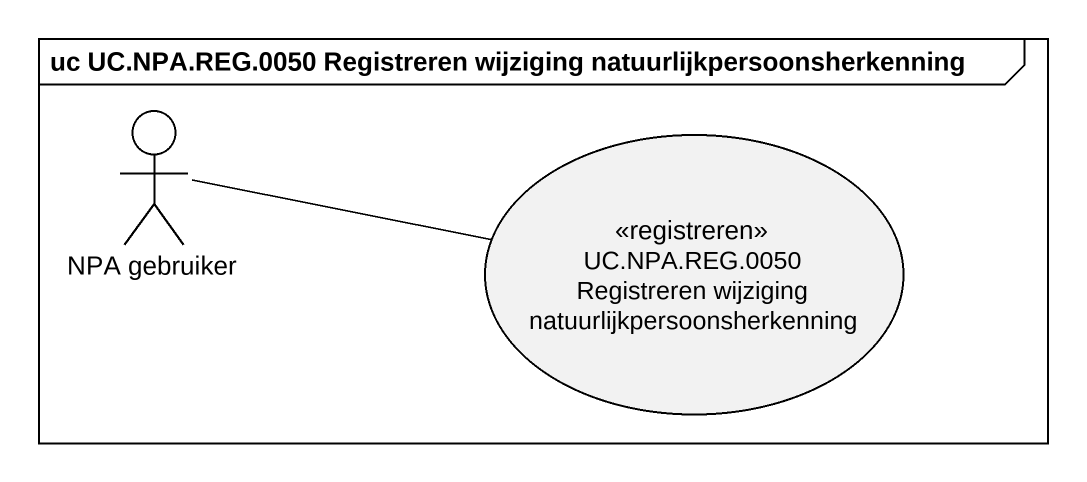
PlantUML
@startuml
mainframe uc UC.NPA.REG.0050 Registreren wijziging natuurlijkpersoonsherkenning
actor "NPA gebruiker" as NPA_gebruiker
usecase "UC.NPA.REG.0050 Registreren wijziging natuurlijkpersoonsherkenning" as UC_NPA_REG_0050_Registreren <<registreren>>
NPA_gebruiker -right- UC_NPA_REG_0050_Registreren
@enduml
